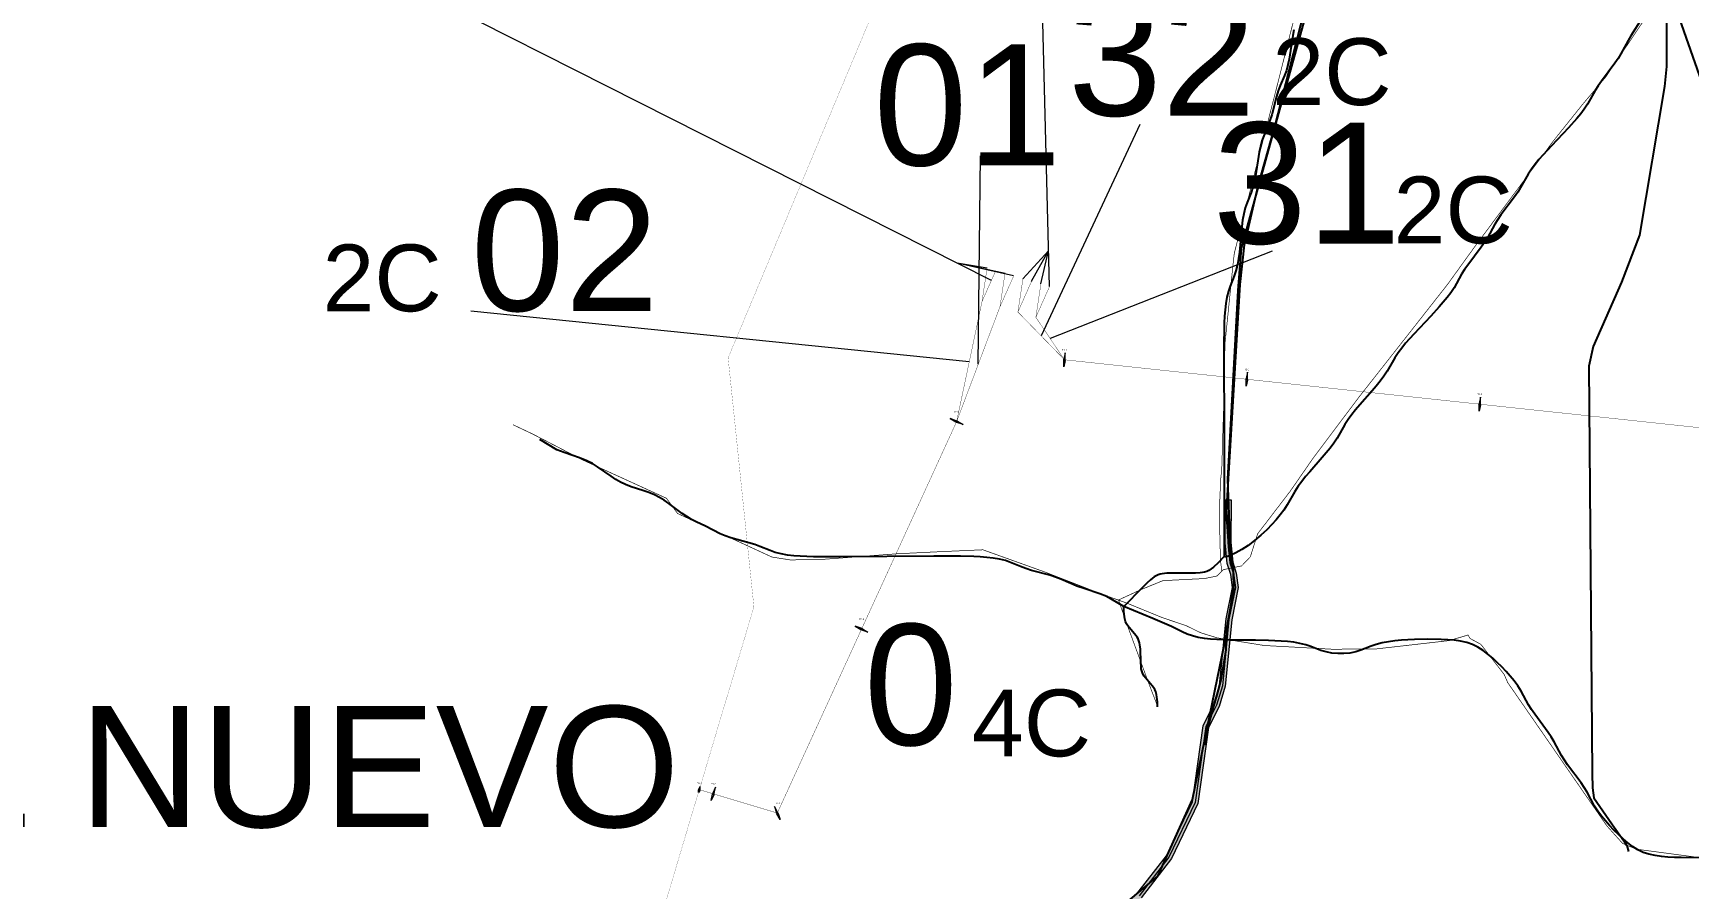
# Model space of a CAD drawing. Header units: metres. Extents: x -4 to 509425, y 7549 to 4732445.
# Drawn here: x 475271 to 477752, y 4720357 to 4721639 of the extents above; entities that cross this region are included whole.
import ezdxf

# ---------------------------------------------------------------- set-up
doc = ezdxf.new("R2010")
doc.units = ezdxf.units.M
doc.header["$LTSCALE"] = 0.01
doc.header["$MEASUREMENT"] = 0
for name, color, linetype in [('-----caminos burgos', 2, 'Continuous'), ('_ARROYOS CHE', 70, 'Continuous'), ('_VVPP', 66, 'Continuous'), ('cauces CHE', 4, 'Continuous'), ('Placemark', 7, 'Continuous'), ('vvpp CyL', 41, 'Continuous')]:
    doc.layers.add(name, color=color, linetype=linetype)
for name, color, linetype, lineweight in [('-LINEAQ AUXILIAR', 252, 'Continuous', 0), ('Apoyos__ptw_', 7, 'Continuous', 0), ('Denominación apoyos__ptw_', 7, 'Continuous', 0), ('ESVC TRAMO AEREO', 1, 'Continuous', 0), ('ESVC TRAMO AEREO TEXTO', 1, 'Continuous', 0), ('LEAR TRAMOS AEREOS', 2, 'Continuous', 0), ('LEAR TRAMOS AEREOS TEXTO', 2, 'Continuous', 0), ('LINEA LA VID-EL CARRASCAL EXISTENTE', 255, 'Continuous', 0), ('NUMERO CIRCUITOS', 6, 'Continuous', 0), ('VCRB LINEA ENTRONQUE', 7, 'Continuous', 0), ('VCRB TRAMOS AEREOS', 2, 'Continuous', 0)]:
    doc.layers.add(name, color=color, linetype=linetype, lineweight=lineweight)
doc.styles.add('SOLARIA 2', font='arial.ttf')
doc.styles.get("Standard").update_dxf_attribs({"font": 'arial.ttf'})

msp = doc.modelspace()

# ---------------------------------------------------------------- hatches: boundary and pattern name
at = {"layer": '_VVPP', "transparency": 33554559}
h = msp.add_hatch(color=256, dxfattribs=at)
h.dxf.hatch_style = 1
h.paths.add_polyline_path([(477066.161, 4720940.06), (477065.369, 4720875.973), (477068.432, 4720846.566), (477073.738, 4720830.026), (477076.706, 4720808.59), (477066.976, 4720760.4), (477057.019, 4720660.8), (477047.968, 4720630.779), (477032.178, 4720599.1), (477016.145, 4720485.472), (476976.469, 4720402.733), (476931.085, 4720344.21), (476859.896, 4720281.839), (476825.786, 4720253.492), (476806.757, 4720232.212), (476788.244, 4720195.204), (476770.569, 4720138.345), (476739.995, 4720028.657), (476712.766, 4719908.892), (476715.328, 4719889.907), (476709.546, 4719874.486), (476705.741, 4719856.515), (476698.791, 4719828.498), (476690.897, 4719809.64), (476678.905, 4719785.875), (476635.093, 4719724.237), (476592.261, 4719655.706), (476569.849, 4719623.475), (476557.515, 4719600.453), (476554.637, 4719568.169), (476558.668, 4719540.799), (476559.993, 4719505.024), (476549.945, 4719478.241), (476524.568, 4719421.107), (476510.366, 4719375.959), (476502.239, 4719330.942), (476489.104, 4719295.923), (476444.425, 4719216.93), (476437.836, 4719177.835), (476417.771, 4719129.68), (476401.467, 4719088.258), (476350.24, 4718935.902), (476312.259, 4718806.944), (476247.297, 4718556.14), (476219.827, 4718441.109), (476164.912, 4718293.525), (476046.551, 4717955.595), (475827.411, 4717571.804), (475737.469, 4717397.743), (475517.83, 4716996.008), (475316.992, 4716628.847), (475280.693, 4716561.247), (475272.006, 4716552.338), (475265.071, 4716543.719), (475245.21, 4716481.574), (475206.182, 4716379.502), (475206.221, 4716289.203), (475210.942, 4716161.81), (475259.519, 4716029.328), (475270.695, 4715901.917), (475238.818, 4715810.84), (475019.044, 4715726.192), (474934.747, 4715711.15), (474913.876, 4715611.681), (474864, 4715589.767), (474875.551, 4715568.765), (474824.399, 4715535.107), (474797.547, 4715470.552), (474778.439, 4715449.806), (474746.917, 4715370.001), (474689.906, 4715237.249), (474580.181, 4714948.828), (474506.747, 4714818.58), (474490.329, 4714571.86), (474481.948, 4714572.418), (474498.493, 4714821.042), (474572.554, 4714952.405), (474682.118, 4715240.401), (474739.149, 4715373.202), (474771.2, 4715454.346), (474790.361, 4715475.15), (474817.632, 4715540.709), (474864.451, 4715571.516), (474852.216, 4715593.764), (474906.542, 4715617.633), (474927.69, 4715718.423), (475016.776, 4715734.32), (475232.173, 4715817.283), (475262.169, 4715902.985), (475251.248, 4716027.483), (475202.597, 4716160.168), (475197.821, 4716289.045), (475197.782, 4716381.051), (475237.28, 4716484.355), (475257.546, 4716547.766), (475265.712, 4716557.915), (475273.852, 4716566.264), (475309.607, 4716632.849), (475510.46, 4717000.038), (475730.051, 4717401.686), (475820.029, 4717575.816), (476038.876, 4717959.095), (476157.011, 4718296.379), (476211.776, 4718443.559), (476239.145, 4718558.169), (476304.162, 4718809.185), (476342.227, 4718938.428), (476393.573, 4719091.137), (476409.986, 4719132.834), (476429.712, 4719180.178), (476436.387, 4719219.781), (476481.47, 4719299.487), (476494.107, 4719333.182), (476502.194, 4719377.973), (476516.698, 4719424.081), (476542.168, 4719481.424), (476551.536, 4719506.397), (476550.291, 4719540.029), (476546.182, 4719567.927), (476549.301, 4719602.907), (476562.674, 4719627.87), (476585.247, 4719660.333), (476628.102, 4719728.901), (476671.691, 4719790.225), (476683.263, 4719813.158), (476690.793, 4719831.146), (476697.553, 4719858.397), (476701.459, 4719876.843), (476706.721, 4719890.878), (476704.238, 4719909.273), (476731.849, 4720030.717), (476762.51, 4720140.721), (476780.426, 4720198.35), (476799.746, 4720236.975), (476819.938, 4720259.554), (476854.442, 4720288.23), (476924.943, 4720349.995), (476969.282, 4720407.172), (477008.009, 4720487.933), (477024.051, 4720601.626), (477040.132, 4720633.887), (477048.742, 4720662.446), (477058.66, 4720761.652), (477068.189, 4720808.852), (477065.517, 4720828.153), (477060.168, 4720844.83), (477056.964, 4720875.588), (477057.761, 4720940.164)])

# ---------------------------------------------------------------- linework, layer by layer
at = {"layer": '-----caminos burgos'}
for points in [[(477059.272, 4720743.929, 657.59), (477059.3, 4720745.199, 657.59), (477070, 4720804.499, 657.353), (477069.7, 4720834.499, 657.658), (477062.9, 4720863.799, 657.481), (477059.2, 4720921.499, 657.216), (477079.5, 4721262.199, 658.021), (477086.2, 4721321.999, 657.859), (477106.4, 4721409.999, 659.523), (477131.2, 4721496.799, 660.903), (477182, 4721696.599, 663.079), (477259.6, 4721960.9, 665.741), (477271.4, 4721975.899, 666.008)], [(477713.1, 4721919.499, 668.036), (477716.2, 4721889.499, 667.611), (477718.2, 4721679.099, 665.162), (477718, 4721588.999, 664.607), (477715.4, 4721558.999, 664.69), (477677.6, 4721336.099, 661.459), (477650.8, 4721265.899, 660.851), (477608.4, 4721169.499, 659.303), (477601.7, 4721140.099, 658.752), (477607.11, 4720530.445, 658.994)], [(477058.991, 4720731.9, 657.716), (477059.272, 4720743.929, 657.59)], [(477044.919, 4720648.146, 657.318), (477051.2, 4720670.599, 657.238), (477058.6, 4720715.099, 657.618), (477058.716, 4720720.1, 657.811)], [(477058.716, 4720720.1, 657.811), (477058.991, 4720731.9, 657.716)], [(477040.163, 4720631.243, 657.185), (477044.919, 4720648.146, 657.318)], [(477026.769, 4720573.364, 657.258), (477030.9, 4720598.199, 657.107), (477040.163, 4720631.243, 657.185)], [(477607.11, 4720530.445, 658.994), (477607.3, 4720508.999, 658.903), (477609.4, 4720493.999, 659.027), (477640.844, 4720448.53, 659.509)], [(477640.844, 4720448.53, 659.509), (477641.259, 4720447.93, 659.509), (477655.274, 4720427.664, 659.504)], [(477655.274, 4720427.664, 659.504), (477658.471, 4720422.98, 659.477)], [(477658.471, 4720422.98, 659.477), (477658.8, 4720422.499, 659.469), (477661.094, 4720413.298, 659.333)]]:
    msp.add_polyline3d(points, dxfattribs=at)
at = {"layer": '-LINEAQ AUXILIAR'}
for p, q in [((476929.448, 4721501.76), (476781.464, 4721185.427)), ((476929.448, 4721501.76), (476781.464, 4721185.427)), ((476687.258, 4721143.068), (476690.425, 4721454.904)), ((476687.258, 4721143.068), (476690.425, 4721454.904)), ((477127.701, 4721312.312), (476794.901, 4721181.494)), ((477127.701, 4721312.312), (476794.901, 4721181.494)), ((475926.912, 4721222.891), (476673.821, 4721147.001)), ((475926.912, 4721222.891), (476673.821, 4721147.001))]:
    msp.add_line(p, q, dxfattribs=at)
for points in [[(476706.839, 4721268.334), (475315.544, 4721971.453), (475387.829, 4722007.256)], [(476793.988, 4721259.405), (476776.191, 4721971.453), (476848.476, 4722007.256)], [(476754.16, 4721271.063), (476792.651, 4721312.917)], [(476767.116, 4721267.271), (476792.651, 4721312.917)], [(476781.032, 4721263.197), (476792.651, 4721312.917)], [(476700.415, 4721286.795), (476655.723, 4721294.166)], [(476727.287, 4721278.929), (476655.723, 4721294.166)], [(476740.244, 4721275.137), (476655.723, 4721294.166)]]:
    msp.add_lwpolyline(points, dxfattribs=at)
at = {"layer": '_ARROYOS CHE', "const_width": 1}
for points in [[(477051.984, 4720833.174), (477054.184, 4720835.374), (477081.784, 4720841.074), (477094.785, 4720854.674), (477105.685, 4720889.074), (477154.387, 4720952.673), (477189.188, 4721002.873), (477258.99, 4721095.673), (477279.19, 4721121.273), (477390.093, 4721262.373), (477392.994, 4721266.373), (477411.894, 4721292.573), (477431.195, 4721319.273), (477548.798, 4721477.372), (477592.599, 4721532.172), (477627.6, 4721573.472), (477684.002, 4721657.372), (477693.303, 4721682.572), (477702.303, 4721691.072), (477726.017, 4721690.153), (477726.955, 4721690.117)], [(477051.984, 4720833.174), (477049.984, 4720850.274), (477048.785, 4720900.474), (477048.286, 4720922.274), (477050.387, 4720970.875), (477051.987, 4720986.575), (477056.19, 4721126.075), (477056.69, 4721172.776), (477068.693, 4721290.676), (477070.793, 4721309.276), (477100.995, 4721428.177), (477132.698, 4721551.277), (477164.5, 4721676.977)], [(475990.284, 4721052.386), (476020.284, 4721038.186), (476094.583, 4720999.685), (476220.183, 4720942.283), (476236.782, 4720919.483), (476378.182, 4720854.281), (476392.982, 4720851.981), (476405.782, 4720849.981), (476456.082, 4720850.98), (476565.382, 4720859.179), (476630.783, 4720862.378), (476694.183, 4720865.178), (476786.483, 4720832.077), (476847.683, 4720808.276), (476871.283, 4720798.976), (476888.882, 4720792.775), (476889.482, 4720792.575), (476892.082, 4720791.675), (476892.982, 4720791.375), (476897.182, 4720789.975)], [(476897.182, 4720789.975), (476902.783, 4720792.575), (476931.483, 4720805.775), (476963.883, 4720818.975), (477017.284, 4720821.674), (477025.184, 4720821.874), (477045.084, 4720825.974), (477051.984, 4720833.174)], [(476897.409, 4720789.772), (476910.082, 4720753.275), (476940.78, 4720670.074), (476951.521, 4720642.067), (476954.28, 4720634.874)], [(476897.409, 4720789.772), (476910.382, 4720785.075), (476961.982, 4720763.974), (476999.082, 4720751.374), (477020.282, 4720740.974), (477045.182, 4720733.273), (477078.382, 4720727.873), (477115.582, 4720721.873), (477217.682, 4720716.271), (477283.583, 4720716.771), (477392.983, 4720729.27), (477420.884, 4720737.569), (477423.984, 4720732.369), (477440.083, 4720723.669), (477475.083, 4720678.469), (477480.283, 4720666.468), (477628.879, 4720451.766), (477652.379, 4720425.565), (477673.379, 4720416.865), (477770.079, 4720403.964), (477892.979, 4720385.262), (477901.479, 4720383.962), (477985.379, 4720379.261), (477993.734, 4720388.026)]]:
    msp.add_lwpolyline(points, dxfattribs=at)
at = {"layer": '_VVPP', "lineweight": 0}
for points in [[(476924.943, 4720349.995), (476969.282, 4720407.172), (477008.009, 4720487.933), (477024.051, 4720601.626), (477040.132, 4720633.887), (477048.742, 4720662.446), (477058.66, 4720761.652), (477068.189, 4720808.852), (477065.517, 4720828.153), (477060.168, 4720844.83), (477056.964, 4720875.588), (477057.761, 4720940.164), (477066.161, 4720940.06), (477065.369, 4720875.973), (477068.432, 4720846.566), (477073.738, 4720830.026), (477076.706, 4720808.59), (477066.976, 4720760.4), (477057.019, 4720660.8), (477047.968, 4720630.779), (477032.178, 4720599.1), (477016.145, 4720485.472), (476976.469, 4720402.733), (476931.085, 4720344.21)], [(477061.961, 4720940.112), (477061.166, 4720875.781), (477064.3, 4720845.698), (477069.627, 4720829.09), (477072.447, 4720808.721), (477062.818, 4720761.026), (477052.881, 4720661.623), (477044.05, 4720632.333), (477028.115, 4720600.363), (477012.077, 4720486.702), (476972.876, 4720404.952), (476928.014, 4720347.103)]]:
    msp.add_lwpolyline(points, dxfattribs=at)
at = {"layer": 'Apoyos__ptw_', "linetype": 'Continuous', "flags": 128}
for points in [[(476817.464, 4721160.2), (476815.449, 4721150.761), (476817.438, 4721150.548), (476815.237, 4721148.772), (476817.225, 4721148.56), (476815.211, 4721139.12), (476815.237, 4721148.772), (476815.449, 4721150.761), (476817.225, 4721148.56), (476817.438, 4721150.548)], [(477090.688, 4721130.997), (477088.673, 4721121.557), (477090.662, 4721121.345), (477088.461, 4721119.569), (477090.45, 4721119.356), (477088.435, 4721109.917), (477088.461, 4721119.569), (477088.673, 4721121.557), (477090.45, 4721119.356), (477090.662, 4721121.345)], [(477439.682, 4721093.694), (477437.667, 4721084.255), (477439.656, 4721084.042), (477437.455, 4721082.266), (477439.443, 4721082.054), (477437.429, 4721072.614), (477437.455, 4721082.266), (477437.667, 4721084.255), (477439.443, 4721082.054), (477439.656, 4721084.042)], [(476645.16, 4721061.505), (476653.471, 4721056.596), (476654.304, 4721058.414), (476655.289, 4721055.763), (476656.122, 4721057.581), (476664.432, 4721052.672), (476655.289, 4721055.763), (476653.471, 4721056.596), (476656.122, 4721057.581), (476654.304, 4721058.414)], [(476645.16, 4721061.505), (476653.471, 4721056.596), (476654.304, 4721058.414), (476655.289, 4721055.763), (476656.122, 4721057.581), (476664.432, 4721052.672), (476655.289, 4721055.763), (476653.471, 4721056.596), (476656.122, 4721057.581), (476654.304, 4721058.414)], [(476502.759, 4720750.808), (476511.069, 4720745.9), (476511.902, 4720747.718), (476512.887, 4720745.066), (476513.721, 4720746.884), (476522.031, 4720741.975), (476512.887, 4720745.066), (476511.069, 4720745.9), (476513.721, 4720746.884), (476511.902, 4720747.718)], [(476502.759, 4720750.808), (476511.069, 4720745.9), (476511.902, 4720747.718), (476512.887, 4720745.066), (476513.721, 4720746.884), (476522.031, 4720741.975), (476512.887, 4720745.066), (476511.069, 4720745.9), (476513.721, 4720746.884), (476511.902, 4720747.718)], [(476270.671, 4720510.565), (476268.65, 4720507.308), (476270.566, 4720506.734), (476268.075, 4720505.393), (476269.991, 4720504.818), (476267.97, 4720501.561), (476268.075, 4720505.393), (476268.65, 4720507.308), (476269.991, 4720504.818), (476270.566, 4720506.734)], [(476270.671, 4720510.565), (476268.65, 4720507.308), (476270.566, 4720506.734), (476268.075, 4720505.393), (476269.991, 4720504.818), (476267.97, 4720501.561), (476268.075, 4720505.393), (476268.65, 4720507.308), (476269.991, 4720504.818), (476270.566, 4720506.734)], [(476293.437, 4720509.895), (476289.721, 4720500.987), (476291.637, 4720500.412), (476289.146, 4720499.071), (476291.062, 4720498.496), (476287.345, 4720489.589), (476289.146, 4720499.071), (476289.721, 4720500.987), (476291.062, 4720498.496), (476291.637, 4720500.412)], [(476293.437, 4720509.895), (476289.721, 4720500.987), (476291.637, 4720500.412), (476289.146, 4720499.071), (476291.062, 4720498.496), (476287.345, 4720489.589), (476289.146, 4720499.071), (476289.721, 4720500.987), (476291.062, 4720498.496), (476291.637, 4720500.412)], [(476381.808, 4720480.663), (476384.854, 4720471.504), (476386.676, 4720472.328), (476385.678, 4720469.682), (476387.5, 4720470.506), (476390.545, 4720461.347), (476385.678, 4720469.682), (476384.854, 4720471.504), (476387.5, 4720470.506), (476386.676, 4720472.328)], [(476381.808, 4720480.663), (476384.854, 4720471.504), (476386.676, 4720472.328), (476385.678, 4720469.682), (476387.5, 4720470.506), (476390.545, 4720461.347), (476385.678, 4720469.682), (476384.854, 4720471.504), (476387.5, 4720470.506), (476386.676, 4720472.328)]]:
    msp.add_lwpolyline(points, close=True, dxfattribs=at)
at = {"layer": 'cauces CHE'}
for points in [[(477681.322, 4721660.699), (477664.615, 4721634.851), (477660.559, 4721627.895), (477649.944, 4721607.551), (477645.618, 4721600.53), (477640.895, 4721593.656), (477620.656, 4721566.637), (477615.853, 4721559.77), (477611.398, 4721552.759), (477599.977, 4721532.448), (477595.059, 4721525.045), (477589.647, 4721517.847), (477583.865, 4721510.804), (477571.568, 4721497.027), (477545.849, 4721469.951), (477533.242, 4721456.311), (477527.196, 4721449.386), (477521.423, 4721442.348), (477516.021, 4721435.156), (477511.115, 4721427.759), (477499.731, 4721407.473), (477495.289, 4721400.473), (477490.498, 4721393.618), (477470.234, 4721366.656), (477465.465, 4721359.792), (477461.061, 4721352.777), (477449.934, 4721332.386), (477445.53, 4721325.371), (477440.762, 4721318.507), (477420.503, 4721291.543), (477415.713, 4721284.688), (477411.274, 4721277.688), (477399.901, 4721257.398), (477394.999, 4721250.001), (477389.604, 4721242.807), (477383.839, 4721235.767), (477377.802, 4721228.839), (477365.218, 4721215.196), (477339.561, 4721188.11), (477327.297, 4721174.334), (477321.527, 4721167.296), (477316.12, 4721160.107), (477311.195, 4721152.719), (477299.645, 4721132.503), (477294.636, 4721124.935), (477289.149, 4721117.565), (477283.32, 4721110.337), (477277.26, 4721103.205), (477258.633, 4721081.992), (477252.568, 4721074.861), (477246.732, 4721067.636), (477241.24, 4721060.267), (477236.231, 4721052.699), (477224.736, 4721032.457), (477219.741, 4721024.883), (477214.264, 4721017.507), (477208.438, 4721010.275), (477202.377, 4721003.141), (477183.709, 4720981.935), (477177.618, 4720974.81), (477171.756, 4720967.59), (477166.244, 4720960.225), (477161.233, 4720952.652), (477149.886, 4720932.338), (477144.965, 4720924.733), (477139.537, 4720917.345), (477133.713, 4720910.132), (477127.176, 4720902.795), (477119.277, 4720894.923), (477110.394, 4720886.869), (477100.941, 4720879.014), (477091.329, 4720871.737), (477081.971, 4720865.412), (477073.288, 4720860.383), (477065.728, 4720856.928), (477060.499, 4720855.289), (477056.939, 4720854.724), (477055.484, 4720855.082)], [(477160.092, 4721643.823), (477158.331, 4721635.175), (477152.86, 4721599.934), (477151.067, 4721591.3), (477148.746, 4721582.886), (477145.964, 4721575.198), (477139.654, 4721560.134), (477136.72, 4721552.51), (477133.954, 4721543.655), (477127.009, 4721516.531), (477124.239, 4721507.678), (477121.302, 4721500.056), (477114.982, 4721484.996), (477112.194, 4721477.311), (477109.864, 4721468.901), (477108.062, 4721460.272), (477102.555, 4721425.053), (477100.79, 4721416.409), (477098.524, 4721407.973), (477095.829, 4721400.25), (477089.856, 4721385.046), (477087.216, 4721377.301), (477084.933, 4721368.246), (477083.278, 4721358.932), (477082.057, 4721349.438), (477078.491, 4721310.914), (477077.249, 4721301.428), (477075.571, 4721292.123), (477073.264, 4721283.078), (477070.608, 4721275.34), (477064.65, 4721260.13), (477062.009, 4721252.385), (477059.737, 4721243.325), (477058.127, 4721233.992), (477057.007, 4721224.456), (477056.247, 4721214.771), (477055.746, 4721204.978), (477055.429, 4721195.11), (477055.139, 4721175.229), (477055.428, 4721025.107), (477055.484, 4720855.082)], [(476905.481, 4720780.082), (476880.047, 4720795.48), (476869.173, 4720799.429), (476845.84, 4720806.969), (476834.717, 4720810.889), (476825.874, 4720814.531), (476810.703, 4720821.35), (476803.115, 4720824.37), (476794.274, 4720827.169), (476767.168, 4720834.154), (476758.33, 4720836.96), (476750.721, 4720839.93), (476735.653, 4720846.229), (476727.933, 4720848.931), (476718.878, 4720851.211), (476709.533, 4720852.794), (476699.979, 4720853.87), (476690.273, 4720854.581), (476680.461, 4720855.033), (476660.635, 4720855.454), (476620.64, 4720855.467), (476480.287, 4720854.619), (476460.279, 4720854.6), (476440.366, 4720854.81), (476420.669, 4720855.542), (476410.967, 4720856.262), (476401.417, 4720857.348), (476392.077, 4720858.941), (476383.021, 4720861.221), (476375.295, 4720863.906), (476360.192, 4720870.123), (476352.563, 4720873.044), (476343.713, 4720875.819), (476325.657, 4720880.514), (476316.691, 4720883.009), (476307.932, 4720886.005), (476300.439, 4720889.256), (476278.557, 4720900.443), (476264.641, 4720907.085), (476257.784, 4720910.649), (476250.714, 4720914.918), (476243.811, 4720919.592), (476223.462, 4720934.481), (476216.592, 4720939.236), (476209.569, 4720943.619), (476202.314, 4720947.442), (476193.762, 4720950.938), (476184.963, 4720953.837), (476167.24, 4720959.336), (476158.632, 4720962.697), (476151.317, 4720966.376), (476144.234, 4720970.613), (476137.306, 4720975.225), (476116.754, 4720989.627), (476109.467, 4720994.138), (476100.936, 4720998.534), (476090.049, 4721003.024), (476066.911, 4721011.034), (476056.04, 4721014.993), (476030.482, 4721030.091)], [(477055.484, 4720855.082), (477046.395, 4720845.527), (477039.736, 4720839.338), (477036.238, 4720836.532), (477032.784, 4720834.193), (477029.49, 4720832.528), (477026.302, 4720831.554), (477022.991, 4720830.924), (477019.585, 4720830.525), (477012.596, 4720830.153), (477001.902, 4720830.105), (476980.372, 4720830.349), (476969.768, 4720830.084), (476962.928, 4720829.351), (476959.643, 4720828.66), (476956.496, 4720827.636), (476953.548, 4720826.218), (476950.737, 4720824.467), (476948.028, 4720822.472), (476945.393, 4720820.299), (476940.264, 4720815.608), (476932.752, 4720808.139), (476905.481, 4720780.082)], [(476955.479, 4720630.081), (476955.519, 4720637.575), (476954.825, 4720644.749), (476954.088, 4720648.556), (476953, 4720652.262), (476951.478, 4720655.787), (476949.662, 4720658.901), (476947.719, 4720661.509), (476937.645, 4720673.407), (476935.872, 4720675.887), (476934.31, 4720678.454), (476933.041, 4720681.142), (476932.097, 4720684.085), (476931.459, 4720687.154), (476931.043, 4720690.315), (476930.629, 4720696.81), (476930.177, 4720716.623), (476929.501, 4720723.009), (476928.863, 4720726.079), (476927.919, 4720729.021), (476926.65, 4720731.709), (476925.089, 4720734.277), (476921.394, 4720739.174), (476913.241, 4720748.654), (476911.298, 4720751.262), (476909.482, 4720754.376), (476907.96, 4720757.901), (476906.873, 4720761.607), (476906.135, 4720765.414), (476905.441, 4720772.588), (476905.481, 4720780.082)], [(477769.953, 4720403.987), (477740.053, 4720404.355), (477730.143, 4720404.627), (477720.32, 4720405.113), (477710.632, 4720405.93), (477701.145, 4720407.231), (477691.943, 4720409.217), (477683.14, 4720412.151), (477675.118, 4720416.081), (477667.484, 4720420.906), (477660.153, 4720426.396), (477653.067, 4720432.376), (477646.194, 4720438.721), (477639.525, 4720445.344), (477633.073, 4720452.187), (477626.874, 4720459.224), (477620.99, 4720466.445), (477615.509, 4720473.868), (477610.552, 4720481.525), (477599.345, 4720502.081), (477594.959, 4720509.169), (477590.219, 4720516.105), (477570.115, 4720543.332), (477565.378, 4720550.25), (477561.004, 4720557.315), (477549.957, 4720577.845), (477545.584, 4720584.912), (477540.847, 4720591.83), (477520.743, 4720619.067), (477516.002, 4720626.008), (477511.616, 4720633.101), (477500.407, 4720653.677), (477495.448, 4720661.345), (477489.966, 4720668.78), (477484.079, 4720676.017), (477477.878, 4720683.071), (477471.422, 4720689.935), (477464.749, 4720696.58), (477457.871, 4720702.951), (477450.778, 4720708.96), (477443.439, 4720714.48), (477435.797, 4720719.339), (477427.764, 4720723.304), (477418.95, 4720726.277), (477409.737, 4720728.303), (477400.24, 4720729.64), (477390.543, 4720730.481), (477380.711, 4720730.964), (477360.831, 4720731.215), (477340.889, 4720730.792), (477330.968, 4720730.337), (477321.12, 4720729.68), (477311.383, 4720728.761), (477301.803, 4720727.491), (477292.44, 4720725.751), (477283.369, 4720723.388), (477275.635, 4720720.71), (477260.532, 4720714.89), (477252.907, 4720712.468), (477244.06, 4720710.63), (477235.049, 4720709.724), (477225.986, 4720709.679), (477216.979, 4720710.496), (477208.139, 4720712.242), (477200.524, 4720714.583), (477185.455, 4720720.234), (477177.744, 4720722.821), (477168.959, 4720725.02), (477159.899, 4720726.614), (477150.633, 4720727.747), (477141.214, 4720728.533), (477122.078, 4720729.405), (477102.72, 4720729.739), (477063.893, 4720730.072), (477044.686, 4720730.705), (477035.223, 4720731.354), (477025.912, 4720732.366), (477016.816, 4720733.894), (477008.022, 4720736.148), (477000.346, 4720738.968), (476992.888, 4720742.311), (476976.599, 4720750.097), (476948.964, 4720762.235), (476905.481, 4720780.082)]]:
    msp.add_lwpolyline(points, dxfattribs=at)
at = {"layer": 'ESVC TRAMO AEREO', "const_width": 0.5}
for points in [[(476692.847, 4721236.913), (476700.415, 4721286.795)], [(476692.847, 4721236.913), (476713.371, 4721283.003)], [(476719.719, 4721229.047), (476727.287, 4721278.929)], [(476719.719, 4721229.047), (476740.244, 4721275.137)], [(476654.796, 4721057.088), (476692.847, 4721236.913)], [(476654.796, 4721057.088), (476719.719, 4721229.047)], [(476269.321, 4720506.063), (476386.177, 4720471.005), (476654.796, 4721057.088)]]:
    msp.add_lwpolyline(points, dxfattribs=at)
at = {"layer": 'LEAR TRAMOS AEREOS', "const_width": 0.5}
for points in [[(476754.16, 4721271.063), (476746.591, 4721221.181)], [(476746.591, 4721221.181), (476767.116, 4721267.271)], [(476773.464, 4721213.315), (476781.032, 4721263.197)], [(476773.464, 4721213.315), (476793.988, 4721259.405)], [(476746.591, 4721221.181), (476816.337, 4721149.673)], [(476816.337, 4721149.673), (476773.464, 4721213.315)], [(476816.337, 4721149.673), (479546.603, 4720857.846), (479826.908, 4720582.537)], [(476816.337, 4721149.673), (479546.603, 4720857.846), (479826.908, 4720582.537)]]:
    msp.add_lwpolyline(points, dxfattribs=at)
at = {"layer": 'LINEA LA VID-EL CARRASCAL EXISTENTE', "const_width": 0.25}
msp.add_lwpolyline([(476020.09, 4719778), (476049.497, 4719860.846), (476187.49, 4720232.522), (476351.145, 4720779.606), (476312.498, 4721152.491), (477107.96, 4723049.845)], dxfattribs=at)
at = {"layer": 'Placemark'}
for p, q in [((477726.955, 4721690.117), (477827.066, 4721404.07)), ((476897.182, 4720789.975), (476897.409, 4720789.772))]:
    msp.add_line(p, q, dxfattribs=at)
at = {"layer": 'VCRB LINEA ENTRONQUE', "color": 143, "true_color": 0x7aafdf, "const_width": 0.25}
msp.add_lwpolyline([(476020.09, 4719778), (476049.497, 4719860.846), (476187.49, 4720232.522), (476351.145, 4720779.606), (476312.498, 4721152.491), (477107.96, 4723049.845)], dxfattribs=at)
msp.add_lwpolyline([(476020.09, 4719778), (476049.497, 4719860.846), (476187.49, 4720232.522), (476351.145, 4720779.606), (476312.498, 4721152.491), (477107.96, 4723049.845)], dxfattribs=at)
at = {"layer": 'vvpp CyL'}
for points in [[(477059.932, 4720744.002), (477071.068, 4720818.067), (477064.376, 4720878.629), (477060.972, 4720970.778), (477076.634, 4721253.162), (477081.398, 4721316.663), (477256.037, 4721946.905), (477268.738, 4721992.942), (477449.728, 4722651.76), (477521.171, 4722921.637), (477549.82, 4723072.404)], [(476045.559, 4717952.581), (476044.849, 4717963.579), (476199.512, 4718403.264), (476262.068, 4718601.358), (476363.349, 4718981.161), (476475.056, 4719301.388), (476549.527, 4719495.013), (476555.485, 4719603.741), (476696.98, 4719828.645), (476795.282, 4720241.215), (476956.14, 4720376.753), (477008.27, 4720491.439), (477059.932, 4720744.002)]]:
    msp.add_lwpolyline(points, dxfattribs=at)

# ---------------------------------------------------------------- texts
at = {"layer": 'Denominación apoyos__ptw_', "linetype": 'Continuous', "char_height": 2.5, "attachment_point": 8, "line_spacing_factor": 0.5}
for s, insert in [('T1-1', (476816.337, 4721163.26)), ('T1-2', (477089.561, 4721134.057)), ('T1-3', (477438.555, 4721096.754)), ('T0-5', (476654.796, 4721070.688)), ('T0-5', (476654.796, 4721070.688)), ('T0-4', (476512.395, 4720759.992)), ('T0-4', (476512.395, 4720759.992)), ('T0-1', (476269.321, 4720513.763)), ('T0-1', (476269.321, 4720513.763)), ('T0-2', (476290.391, 4720513.342)), ('T0-2', (476290.391, 4720513.342)), ('T0-3', (476386.177, 4720484.605)), ('T0-3', (476386.177, 4720484.605))]:
    msp.add_mtext(s, dxfattribs=dict(at, insert=insert))
at = {"layer": 'ESVC TRAMO AEREO TEXTO', "style": 'SOLARIA 2'}
for s, height, p in [('01', 181.2814, (476530.215, 4721440.656)), ('02', 181.2814, (475926.912, 4721222.891)), ('0', 181.281, (476515.74, 4720572.694))]:
    msp.add_text(s, height=height, dxfattribs=at).set_placement(p)
at = {"layer": 'LEAR TRAMOS AEREOS TEXTO', "style": 'SOLARIA 2'}
for s, height, p in [('32', 181.2814, (476821.608, 4721515.134)), ('31', 181.2814, (477038.489, 4721323.618)), ('ENTRONQUE NUEVO', 181.28143, (473651.646, 4720449.873))]:
    msp.add_text(s, height=height, dxfattribs=at).set_placement(p)
at = {"layer": 'NUMERO CIRCUITOS', "style": 'SOLARIA 2'}
for s, p in [('2C', (477127.795, 4721531.057)), ('2C', (477309.363, 4721323.991)), ('2C', (475704.867, 4721222.233)), ('4C', (476677.674, 4720555.923))]:
    msp.add_text(s, height=100, dxfattribs=at).set_placement(p)
at = {"layer": 'VCRB TRAMOS AEREOS', "style": 'SOLARIA 2'}
for s, height, p in [('32', 181.2814, (476821.608, 4721515.134)), ('01', 181.2814, (476530.215, 4721440.656)), ('31', 181.2814, (477038.489, 4721323.618)), ('02', 181.2814, (475926.912, 4721222.891)), ('0', 181.281, (476515.74, 4720572.694))]:
    msp.add_text(s, height=height, dxfattribs=at).set_placement(p)
at = {"layer": 'VCRB TRAMOS AEREOS', "color": 143, "true_color": 0x7aafdf, "style": 'SOLARIA 2'}
msp.add_text('ENTRONQUE NUEVO', height=181.28143, dxfattribs=at).set_placement((473651.646, 4720449.873))

doc.saveas('drawing.dxf')
